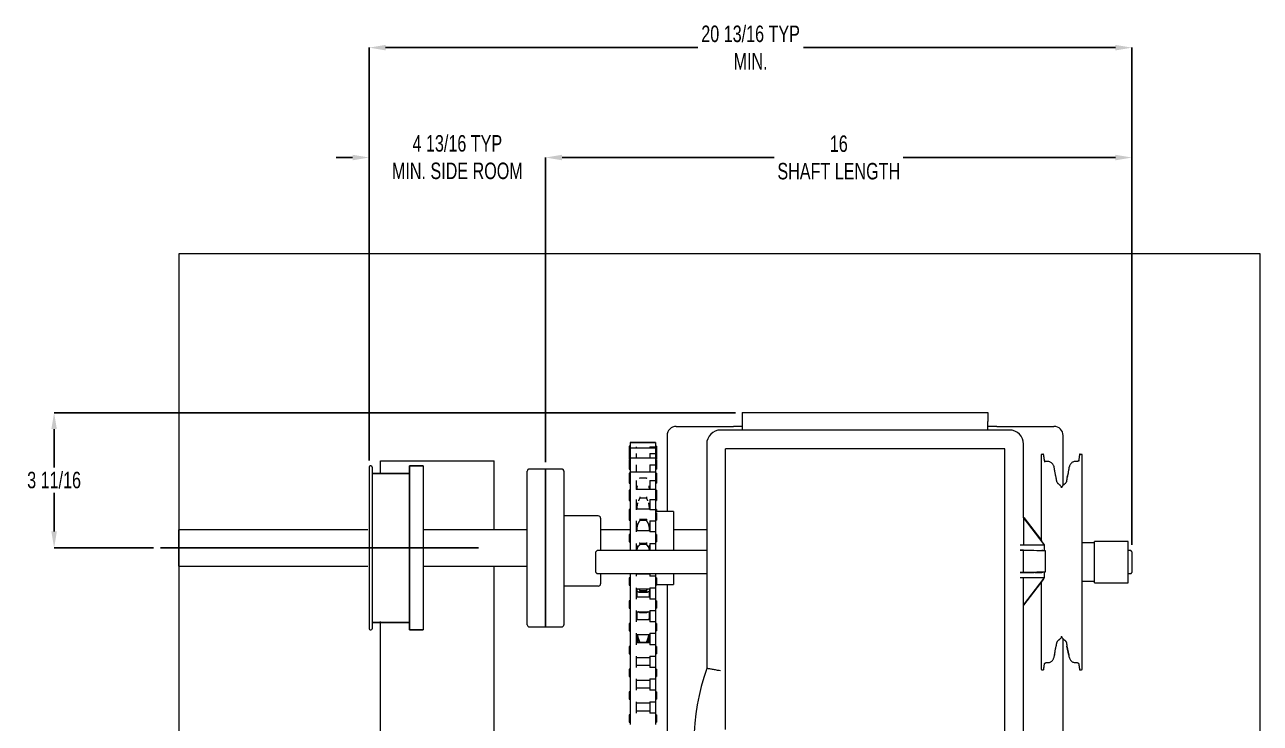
# Model space of a CAD drawing. Header units: inches. Extents: x 1.4 to 23.3, y 5.8 to 20.5.
# Drawn here: x 1.37 to 12.61, y 14.18 to 20.54 of the extents above; entities that cross this region are included whole.
import ezdxf

# ---------------------------------------------------------------- set-up
doc = ezdxf.new("R2010")
doc.units = ezdxf.units.IN
doc.header["$MEASUREMENT"] = 0
doc.header["$PDSIZE"] = -1
doc.layers.add('DIM', color=1, linetype='Continuous')
doc.styles.add('SLDTEXTSTYLE0', font='ARIAL.TTF', dxfattribs={"width": 0.7})
doc.dimstyles.new('SLDDIMSTYLE0', dxfattribs={"dimtxt": 0.15, "dimasz": 0.15, "dimexe": 0, "dimexo": 0.0625, "dimgap": 0.0375, "dimtad": 0, "dimtih": 1, "dimtoh": 1, "dimdec": 0, "dimlfac": 3, "dimrnd": 1e-09, "dimzin": 12, "dimdsep": 46, "dimtxsty": 'SLDTEXTSTYLE0', "dimsah": 1, "dimcen": 0.09, "dimadec": 0, "dimazin": 0, "dimtfac": 1, "dimtdec": 0, "dimtofl": 0, "dimtmove": 0, "dimatfit": 3, "dimfxl": 0, "dimtolj": 1, "dimtzin": 12, "dimarcsym": 0})
doc.dimstyles.new('SLDDIMSTYLE1', dxfattribs={"dimtxt": 0.15, "dimasz": 0.15, "dimexe": 0, "dimexo": 0.0625, "dimgap": 0.0375, "dimtad": 0, "dimtih": 1, "dimtoh": 1, "dimdec": 0, "dimlfac": 3, "dimrnd": 1e-09, "dimzin": 12, "dimdsep": 46, "dimtxsty": 'SLDTEXTSTYLE0', "dimsah": 1, "dimcen": 0.09, "dimadec": 0, "dimazin": 0, "dimtfac": 1, "dimtdec": 0, "dimtofl": 0, "dimtmove": 0, "dimatfit": 3, "dimfxl": 0, "dimtolj": 1, "dimtzin": 12, "dimarcsym": 0})

# ---------------------------------------------------------------- blocks, each defined once
blk = doc.blocks.new('*D5')
at = {"layer": 'DEFPOINTS', "color": 0}
for p in [(7.9, 17.005), (1.642, 15.774), (2.609, 15.774)]:
    blk.add_point(p, dxfattribs=at)
at = {"layer": 'DIM', "color": 0, "lineweight": -2}
for p, q in [((7.838, 17.005), (1.642, 17.005)), ((1.642, 16.855), (1.642, 16.505)), ((1.642, 15.924), (1.642, 16.274)), ((2.546, 15.774), (1.642, 15.774))]:
    blk.add_line(p, q, dxfattribs=at)
at = {"layer": 'DIM', "color": 0}
for points in [[(1.617, 16.855), (1.667, 16.855), (1.642, 17.005)], [(1.617, 15.924), (1.667, 15.924), (1.642, 15.774)]]:
    blk.add_solid(points, dxfattribs=at)
at = {"layer": 'DIM', "color": 0, "insert": (1.642, 16.467), "char_height": 0.15, "attachment_point": 2, "style": 'SLDTEXTSTYLE0'}
blk.add_mtext('\\A1;3 11/16', dxfattribs=at)
blk = doc.blocks.new('*D6')
at = {"layer": 'DEFPOINTS', "color": 0}
for p in [(11.444, 20.327), (4.507, 16.508), (11.444, 15.739)]:
    blk.add_point(p, dxfattribs=at)
at = {"layer": 'DIM', "color": 0, "lineweight": -2}
for p, q in [((4.507, 16.571), (4.507, 20.327)), ((4.657, 20.327), (7.495, 20.327)), ((11.294, 20.327), (8.456, 20.327)), ((11.444, 15.802), (11.444, 20.327))]:
    blk.add_line(p, q, dxfattribs=at)
at = {"layer": 'DIM', "color": 0}
for points in [[(4.657, 20.352), (4.657, 20.302), (4.507, 20.327)], [(11.294, 20.352), (11.294, 20.302), (11.444, 20.327)]]:
    blk.add_solid(points, dxfattribs=at)
at = {"layer": 'DIM', "color": 0, "insert": (7.976, 20.528), "char_height": 0.15, "attachment_point": 2, "style": 'SLDTEXTSTYLE0'}
blk.add_mtext('\\A1;20 13/16 TYP\\PMIN.', dxfattribs=at)
blk = doc.blocks.new('*D7')
at = {"color": 0, "linetype": 'ByBlock', "lineweight": -2}
for p, q in [((6.111, 16.555), (6.111, 19.327)), ((6.261, 19.327), (8.191, 19.327)), ((11.294, 19.327), (9.364, 19.327)), ((11.444, 15.983), (11.444, 19.327))]:
    blk.add_line(p, q, dxfattribs=at)
at = {"color": 0, "linetype": 'ByBlock'}
for points in [[(6.111, 19.327), (6.261, 19.352), (6.261, 19.302)], [(11.444, 19.327), (11.294, 19.352), (11.294, 19.302)]]:
    blk.add_solid(points, dxfattribs=at)
at = {"layer": 'DEFPOINTS', "color": 0, "linetype": 'ByBlock'}
for p in [(6.111, 16.492), (11.444, 15.92)]:
    blk.add_point(p, dxfattribs=at)
at = {"color": 0, "linetype": 'ByBlock', "insert": (8.778, 19.327), "char_height": 0.15, "attachment_point": 5, "style": 'SLDTEXTSTYLE0'}
blk.add_mtext('16\\PSHAFT LENGTH', dxfattribs=at)
blk = doc.blocks.new('*D8')
at = {"layer": 'DEFPOINTS', "color": 0}
for p in [(4.507, 19.327), (4.507, 16.508), (6.111, 16.492)]:
    blk.add_point(p, dxfattribs=at)
at = {"layer": 'DIM', "color": 0, "lineweight": -2}
for p, q in [((4.357, 19.327), (4.207, 19.327)), ((4.507, 16.571), (4.507, 19.327)), ((6.111, 16.555), (6.111, 19.327)), ((6.261, 19.327), (6.411, 19.327))]:
    blk.add_line(p, q, dxfattribs=at)
at = {"layer": 'DIM', "color": 0}
for points in [[(4.357, 19.352), (4.357, 19.302), (4.507, 19.327)], [(6.261, 19.352), (6.261, 19.302), (6.111, 19.327)]]:
    blk.add_solid(points, dxfattribs=at)
at = {"layer": 'DIM', "color": 0, "insert": (5.309, 19.531), "char_height": 0.15, "attachment_point": 2, "style": 'SLDTEXTSTYLE0'}
blk.add_mtext('\\A1;4 13/16 TYP\\PMIN. SIDE ROOM', dxfattribs=at)

msp = doc.modelspace()

# ---------------------------------------------------------------- linework, layer by layer
at = {"color": 7, "linetype": 'Continuous', "lineweight": 15}
for p, q in [((2.777683, 18.451794), (2.777683, 13.451794)), ((12.611016, 18.451794), (2.777683, 18.451794)), ((12.611016, 7.785128), (12.611016, 18.451794)), ((7.90035, 17.005237), (7.98035, 17.005237)), ((7.90035, 17.005237), (7.90035, 16.925237)), ((7.98035, 17.005237), (10.053683, 17.005237)), ((10.053683, 17.005237), (10.133683, 17.005237)), ((10.133683, 17.005237), (10.133683, 16.925237)), ((7.299516, 16.880237), (7.82035, 16.880237)), ((7.90035, 16.880237), (7.82035, 16.880237)), ((7.90035, 16.925237), (7.90035, 16.846974)), ((10.133683, 16.846974), (10.133683, 16.925237)), ((10.213683, 16.880237), (10.133683, 16.880237)), ((10.213683, 16.880237), (10.734516, 16.880237)), ((7.216183, 16.796904), (7.216183, 16.106904)), ((10.330102, 16.846974), (7.705102, 16.846974)), ((10.81785, 16.343416), (10.81785, 16.796904)), ((6.871517, 16.699651), (6.871517, 16.696019)), ((6.871517, 16.696019), (6.871517, 16.648197)), ((6.871517, 16.648197), (6.871517, 16.645024)), ((6.871517, 16.645024), (6.871517, 16.58153)), ((6.880684, 16.732983), (6.880684, 16.729353)), ((6.880684, 16.729353), (6.880684, 16.696019)), ((6.880684, 16.696019), (6.880684, 16.68153)), ((6.880684, 16.68153), (6.880684, 16.675185)), ((6.880684, 16.675185), (6.880684, 16.632985)), ((6.880684, 16.634129), (6.880684, 16.592247)), ((6.934017, 16.695612), (6.934017, 16.68153)), ((6.934017, 16.634129), (6.934017, 16.591894)), ((7.059017, 16.695612), (7.059017, 16.68153)), ((7.059017, 16.695612), (7.11235, 16.695612)), ((7.059017, 16.634129), (7.11235, 16.634129)), ((7.059017, 16.634129), (7.059017, 16.591894)), ((7.11235, 16.732985), (7.11235, 16.729353)), ((7.11235, 16.729353), (7.11235, 16.695612)), ((7.11235, 16.695612), (7.11235, 16.68153)), ((7.11235, 16.68153), (7.11235, 16.634129)), ((7.11235, 16.634129), (7.11235, 16.592247)), ((7.121517, 16.699651), (7.121517, 16.696019)), ((7.121517, 16.696019), (7.121517, 16.648197)), ((7.121517, 16.648197), (7.121517, 16.645024)), ((7.121517, 16.645024), (7.121517, 16.58153)), ((7.576466, 16.718337), (7.576466, 14.677294)), ((10.288436, 16.676671), (7.746769, 16.676671)), ((7.746769, 14.12242), (7.746769, 16.676671)), ((10.288436, 11.343337), (10.288436, 16.676671)), ((10.458739, 16.051671), (10.458739, 16.718337)), ((4.611016, 16.448645), (4.611016, 16.565237)), ((4.611016, 16.565237), (5.64435, 16.565237)), ((5.64435, 15.940237), (5.64435, 16.565237)), ((6.871517, 16.575829), (6.871517, 16.558561)), ((6.871517, 16.558561), (6.871517, 16.551494)), ((6.871517, 16.551494), (6.871517, 16.491894)), ((6.880684, 16.591894), (6.880684, 16.577761)), ((6.880684, 16.577761), (6.880684, 16.529874)), ((6.880684, 16.529874), (6.880684, 16.4649)), ((6.934017, 16.529874), (6.934017, 16.4649)), ((7.059017, 16.529874), (7.11235, 16.529874)), ((7.059017, 16.529874), (7.059017, 16.464386)), ((7.11235, 16.591894), (7.11235, 16.529874)), ((7.11235, 16.529874), (7.11235, 16.464386)), ((7.121517, 16.575829), (7.121517, 16.558561)), ((7.121517, 16.558561), (7.121517, 16.551494)), ((7.121517, 16.551494), (7.121517, 16.491894)), ((10.618617, 16.623515), (10.618617, 15.84255)), ((10.98975, 14.671138), (10.98975, 16.623515)), ((5.94435, 15.873631), (5.94435, 16.472321)), ((6.111016, 15.876495), (6.111016, 16.492321)), ((6.111016, 16.492321), (6.111016, 15.054821)), ((6.277683, 16.472321), (6.277683, 15.074821)), ((6.871517, 16.454529), (6.871517, 16.431566)), ((6.871517, 16.431566), (6.871517, 16.419301)), ((6.871517, 16.419301), (6.871517, 16.3649)), ((6.880684, 16.4649), (6.880684, 16.440368)), ((6.880684, 16.440368), (6.880684, 16.387862)), ((6.967434, 16.411972), (6.967434, 16.409503)), ((7.029684, 16.409503), (6.967434, 16.409503)), ((7.029684, 16.411972), (7.029684, 16.409503)), ((7.11235, 16.4649), (7.11235, 16.38803)), ((7.121517, 16.454529), (7.121517, 16.431566)), ((7.121517, 16.431566), (7.121517, 16.419301)), ((7.121517, 16.419301), (7.121517, 16.3649)), ((6.871517, 16.30104), (6.871517, 16.273526)), ((6.880684, 16.387862), (6.880684, 16.306859)), ((6.880684, 16.306532), (6.880684, 16.269835)), ((6.934017, 16.38803), (6.934017, 16.306859)), ((6.941434, 16.331566), (6.941434, 16.306859)), ((7.055684, 16.331566), (7.055684, 16.306859)), ((7.059017, 16.38803), (7.059017, 16.306532)), ((7.059017, 16.38803), (7.11235, 16.38803)), ((7.11235, 16.306532), (7.059017, 16.306532)), ((7.11235, 16.38803), (7.11235, 16.306532)), ((7.11235, 16.306532), (7.11235, 16.215647)), ((7.121517, 16.30104), (7.121517, 16.273526)), ((6.871517, 16.273526), (6.871517, 16.255013)), ((6.871517, 16.255013), (6.871517, 16.206859)), ((6.880684, 16.269835), (6.880684, 16.215647)), ((6.880684, 16.215647), (6.880684, 16.122992)), ((6.934017, 16.215647), (6.934017, 16.122189)), ((6.967434, 16.240438), (6.967434, 16.228455)), ((7.029684, 16.228455), (6.967434, 16.228455)), ((7.029684, 16.240438), (7.029684, 16.228455)), ((7.059017, 16.215647), (7.11235, 16.215647)), ((7.059017, 16.215647), (7.059017, 16.122189)), ((7.11235, 16.215647), (7.11235, 16.122189)), ((7.121517, 16.273526), (7.121517, 16.255013)), ((7.121517, 16.255013), (7.121517, 16.206859)), ((6.871517, 16.122992), (6.871517, 16.092293)), ((6.871517, 16.092293), (6.871517, 16.066798)), ((6.880684, 16.122189), (6.880684, 16.074636)), ((6.880684, 16.074636), (6.880684, 16.021292)), ((6.941434, 16.173526), (6.941434, 16.137702)), ((6.941434, 16.137702), (6.941434, 16.125626)), ((7.055684, 16.173526), (7.055684, 16.137702)), ((7.055684, 16.125626), (7.055684, 16.137702)), ((7.11235, 16.122189), (7.059017, 16.122189)), ((7.11235, 16.122189), (7.11235, 16.021292)), ((7.121517, 16.122992), (7.121517, 16.106904)), ((7.121517, 16.092293), (7.121517, 16.066798)), ((7.274768, 16.106904), (7.274768, 15.749237)), ((6.611016, 16.045237), (6.611016, 15.749237)), ((6.871517, 16.066798), (6.871517, 16.025626)), ((6.880684, 16.022992), (6.880684, 15.920519)), ((6.934017, 16.021292), (6.934017, 15.920519)), ((6.941434, 15.992293), (6.941434, 15.950837)), ((6.967434, 16.03607), (6.967434, 16.022884)), ((6.967434, 16.03607), (7.029684, 16.03607)), ((7.029684, 16.022884), (6.967434, 16.022884)), ((7.029684, 16.03607), (7.029684, 16.022884)), ((7.055684, 15.992293), (7.055684, 15.950837)), ((7.059017, 16.021292), (7.11235, 16.021292)), ((7.059017, 16.021292), (7.059017, 15.920519)), ((7.11235, 16.021292), (7.11235, 15.920519)), ((7.121517, 16.066798), (7.121517, 16.025626)), ((10.457129, 16.051671), (10.457129, 15.801671)), ((10.457129, 16.051671), (10.458981, 16.051671)), ((10.646642, 15.804459), (10.458981, 16.051671)), ((10.45987, 16.051671), (10.458981, 16.051671)), ((10.45987, 16.051671), (10.610877, 15.852746)), ((2.777683, 15.606904), (2.777683, 15.940237)), ((5.94435, 15.074821), (5.94435, 15.873631)), ((6.111016, 15.054821), (6.111016, 15.876495)), ((6.871517, 15.896876), (6.871517, 15.864008)), ((6.871517, 15.864008), (6.871517, 15.83021)), ((6.880684, 15.920519), (6.880684, 15.864474)), ((6.880684, 15.864474), (6.880684, 15.814625)), ((6.941434, 15.950837), (6.941434, 15.93021)), ((7.055684, 15.930941), (7.055684, 15.950837)), ((7.11235, 15.920519), (7.059017, 15.920519)), ((7.11235, 15.920519), (7.11235, 15.814625)), ((7.121517, 15.896876), (7.121517, 15.864008)), ((7.121517, 15.864008), (7.121517, 15.83021)), ((10.610877, 15.852746), (10.621826, 15.838322)), ((6.569183, 15.645237), (6.569183, 15.739237)), ((6.880684, 15.814625), (6.880684, 15.749237)), ((6.934017, 15.814625), (6.934017, 15.749237)), ((6.941434, 15.796876), (6.941434, 15.754416)), ((6.941434, 15.754416), (6.941434, 15.749237)), ((6.967434, 15.81755), (6.967434, 15.803873)), ((6.967434, 15.81755), (7.029684, 15.81755)), ((7.029684, 15.803873), (6.967434, 15.803873)), ((7.029684, 15.81755), (7.029684, 15.803873)), ((7.055684, 15.796876), (7.055684, 15.754416)), ((7.055684, 15.749237), (7.055684, 15.754416)), ((7.059017, 15.814625), (7.11235, 15.814625)), ((7.059017, 15.814625), (7.059017, 15.749237)), ((7.11235, 15.814625), (7.11235, 15.749237)), ((10.426132, 15.801671), (10.640028, 15.801671)), ((10.426132, 15.754033), (10.625262, 15.752057)), ((10.458739, 15.752586), (10.457246, 15.753332)), ((10.552773, 15.751671), (10.458739, 15.752586)), ((10.458739, 15.550756), (10.458739, 15.752586)), ((10.657072, 15.747504), (10.577751, 15.747504)), ((10.640028, 15.801671), (10.648739, 15.801671)), ((10.646642, 15.804459), (10.646642, 15.801671)), ((10.648739, 15.747504), (10.648739, 15.801671)), ((11.10485, 15.457737), (11.10485, 15.832737)), ((11.410849, 15.645237), (11.410849, 15.832737)), ((11.444183, 15.739237), (11.444183, 15.551237)), ((6.569183, 15.551237), (6.569183, 15.645237)), ((11.410849, 15.457737), (11.410849, 15.645237)), ((5.64435, 7.785128), (5.64435, 15.606904)), ((6.611016, 15.541237), (6.611016, 15.522731)), ((6.611016, 15.522731), (6.611016, 15.479994)), ((6.880684, 15.541237), (6.880684, 15.515899)), ((6.880684, 15.515899), (6.880684, 15.412206)), ((6.934017, 15.541237), (6.934017, 15.515899)), ((6.941434, 15.541237), (6.941434, 15.534321)), ((7.055684, 15.534321), (7.055684, 15.541237)), ((7.059017, 15.541237), (7.059017, 15.515899)), ((7.11235, 15.515899), (7.059017, 15.515899)), ((7.11235, 15.541237), (7.11235, 15.515899)), ((7.11235, 15.515899), (7.11235, 15.412206)), ((7.274768, 15.541237), (7.274768, 15.440237)), ((10.625262, 15.551284), (10.426132, 15.549308)), ((10.457246, 15.550009), (10.458739, 15.550756)), ((10.458739, 15.550756), (10.552773, 15.551671)), ((10.577751, 15.555837), (10.657072, 15.555837)), ((10.648739, 15.501671), (10.648739, 15.555837)), ((6.611016, 15.479994), (6.611016, 15.446939)), ((6.871517, 15.500988), (6.871517, 15.434321)), ((6.880684, 15.412206), (6.880684, 15.308346)), ((6.934017, 15.412206), (6.934017, 15.308346)), ((6.941434, 15.400988), (6.941434, 15.375204)), ((7.055684, 15.400988), (7.055684, 15.375204)), ((7.059017, 15.412206), (7.11235, 15.412206)), ((7.059017, 15.412206), (7.059017, 15.308346)), ((7.11235, 15.412206), (7.11235, 15.308346)), ((7.121517, 15.500988), (7.121517, 15.434321)), ((7.216183, 15.440237), (7.216183, 13.178279)), ((10.640028, 15.501671), (10.426132, 15.501671)), ((10.456887, 15.251671), (10.456887, 15.501671)), ((10.456887, 15.251671), (10.646473, 15.498678)), ((10.610719, 15.450923), (10.458018, 15.251973)), ((10.610877, 15.451136), (10.610719, 15.450923)), ((10.610719, 15.450923), (10.610877, 15.450923)), ((10.610877, 15.451136), (10.621717, 15.465266)), ((10.621717, 15.464894), (10.610877, 15.450923)), ((10.610877, 15.450923), (10.610877, 15.451136)), ((10.618617, 15.460074), (10.618617, 14.66696)), ((10.621717, 15.465266), (10.621717, 15.464894)), ((10.648739, 15.501671), (10.640028, 15.501671)), ((10.646473, 15.498678), (10.646473, 15.501671)), ((6.871517, 15.293434), (6.871517, 15.226767)), ((6.880684, 15.308346), (6.880684, 15.204652)), ((6.941434, 15.375204), (6.941434, 15.326767)), ((6.967434, 15.385306), (6.967434, 15.372845)), ((6.967434, 15.385306), (7.029684, 15.385306)), ((7.029684, 15.372845), (6.967434, 15.372845)), ((7.029684, 15.385306), (7.029684, 15.372845)), ((7.055684, 15.326767), (7.055684, 15.375204)), ((7.11235, 15.308346), (7.059017, 15.308346)), ((7.11235, 15.308346), (7.11235, 15.204652)), ((7.121517, 15.293434), (7.121517, 15.226767)), ((6.880684, 15.204652), (6.880684, 15.100792)), ((6.934017, 15.204652), (6.934017, 15.100792)), ((6.941434, 15.193434), (6.941434, 15.146326)), ((6.967434, 15.194885), (6.967434, 15.184065)), ((7.029684, 15.184065), (6.967434, 15.184065)), ((7.029684, 15.194885), (7.029684, 15.184065)), ((7.055684, 15.146326), (7.055684, 15.193434)), ((7.059017, 15.204652), (7.11235, 15.204652)), ((7.059017, 15.204652), (7.059017, 15.100792)), ((7.11235, 15.204652), (7.11235, 15.100792)), ((10.456887, 15.251671), (10.457246, 15.251671)), ((10.457246, 15.251671), (10.458574, 15.251671)), ((10.458018, 15.251973), (10.458574, 15.251973)), ((10.458574, 15.251973), (10.458341, 15.251671)), ((10.458574, 15.251671), (10.458574, 15.251973)), ((10.458739, 12.768337), (10.458739, 15.252913)), ((4.611016, 12.565237), (4.611016, 15.105897)), ((6.871517, 15.08588), (6.871517, 15.019214)), ((6.880684, 15.100792), (6.880684, 14.997099)), ((6.941434, 15.146326), (6.941434, 15.119214)), ((7.055684, 15.146326), (7.055684, 15.119214)), ((7.11235, 15.100792), (7.059017, 15.100792)), ((7.11235, 15.100792), (7.11235, 14.997099)), ((7.121517, 15.08588), (7.121517, 15.019214)), ((6.880684, 14.997099), (6.880684, 14.893239)), ((6.934017, 14.997099), (6.934017, 14.893239)), ((6.941434, 14.98588), (6.941434, 14.955792)), ((6.941434, 14.955792), (6.941434, 14.933663)), ((7.055684, 14.955792), (7.055684, 14.985971)), ((7.055684, 14.955792), (7.055684, 14.933663)), ((7.059017, 14.997099), (7.11235, 14.997099)), ((7.059017, 14.997099), (7.059017, 14.893239)), ((7.11235, 14.997099), (7.11235, 14.893239)), ((10.804183, 14.971461), (10.804183, 14.968571)), ((10.81785, 14.431237), (10.81785, 14.947059)), ((6.871517, 14.878327), (6.871517, 14.81166)), ((6.880684, 14.893239), (6.880684, 14.789545)), ((6.941434, 14.933663), (6.941434, 14.924627)), ((6.967434, 14.916216), (6.967434, 14.91166)), ((6.967434, 14.916216), (7.029684, 14.916216)), ((7.029684, 14.916216), (7.029684, 14.91166)), ((7.055684, 14.924627), (7.055684, 14.933663)), ((7.055684, 14.924627), (7.055684, 14.923868)), ((7.11235, 14.893239), (7.059017, 14.893239)), ((7.11235, 14.893239), (7.11235, 14.789545)), ((7.121517, 14.878327), (7.121517, 14.81166)), ((6.880684, 14.789545), (6.880684, 14.685685)), ((6.934017, 14.789545), (6.934017, 14.685685)), ((7.059017, 14.789545), (7.11235, 14.789545)), ((7.059017, 14.789545), (7.059017, 14.685685)), ((7.11235, 14.789545), (7.11235, 14.685685)), ((6.871517, 14.670773), (6.871517, 14.604107)), ((6.880684, 14.685685), (6.880684, 14.581991)), ((7.11235, 14.685685), (7.059017, 14.685685)), ((7.11235, 14.685685), (7.11235, 14.581991)), ((7.121517, 14.670773), (7.121517, 14.604107)), ((10.640016, 14.667763), (10.640016, 14.663571)), ((10.98975, 14.66696), (10.98975, 14.671138)), ((6.880684, 14.581991), (6.880684, 14.478132)), ((6.934017, 14.581991), (6.934017, 14.478132)), ((7.059017, 14.581991), (7.11235, 14.581991)), ((7.059017, 14.581991), (7.059017, 14.478132)), ((7.11235, 14.581991), (7.11235, 14.478132)), ((6.871517, 14.46322), (6.871517, 14.396553)), ((6.880684, 14.478132), (6.880684, 14.374438)), ((7.11235, 14.478132), (7.059017, 14.478132)), ((7.11235, 14.478132), (7.11235, 14.374438)), ((7.121517, 14.46322), (7.121517, 14.396553)), ((10.81785, 13.178279), (10.81785, 14.431237)), ((6.880684, 14.374438), (6.880684, 14.270578)), ((6.880684, 14.270578), (6.880684, 14.166884)), ((6.934017, 14.374438), (6.934017, 14.270578)), ((7.059017, 14.374438), (7.11235, 14.374438)), ((7.059017, 14.374438), (7.059017, 14.270578)), ((7.11235, 14.270578), (7.059017, 14.270578)), ((7.11235, 14.374438), (7.11235, 14.270578)), ((7.11235, 14.270578), (7.11235, 14.166884)), ((6.871517, 14.255666), (6.871517, 14.189)), ((7.121517, 14.255666), (7.121517, 14.189))]:
    msp.add_line(p, q, dxfattribs=at)
for p, q in [((4.873455, 15.027404), (4.873455, 16.519737)), ((4.873455, 16.519737), (4.998516, 16.519737)), ((4.873455, 16.451556), (4.53385, 16.451556)), ((4.873455, 15.09559), (4.53385, 15.09559)), ((4.873455, 15.027404), (4.998516, 15.027404)), ((10.852559, 14.881478), (10.869287, 14.796949))]:
    msp.add_line(p, q)
at = {"color": 7, "linetype": 'Continuous', "lineweight": 15, "flags": 128}
msp.add_lwpolyline([(10.855297, 16.418797), (10.857694, 16.428487), (10.858473, 16.430609)], dxfattribs=at)
at = {"color": 7, "linetype": 'Continuous', "lineweight": 15}
for centre, radius, start, end in [((7.299516, 16.796904), 0.083333, 90, 180), ((10.734516, 16.796904), 0.083333, 0, 90), ((7.705102, 16.718337), 0.128636, 90, 180), ((10.330102, 16.718337), 0.128636, 0, 90), ((4.517516, 16.509404), 0.010333, 90, 180), ((4.523516, 16.509404), 0.010333, 0, 90), ((5.96435, 16.472321), 0.02, 90, 180), ((6.257683, 16.472321), 0.02, 0, 90), ((10.781614, 16.379231), 0.020833, 189, 228.3263491), ((10.78335, 16.321904), 0.020833, 0, 48.3263491), ((10.825016, 16.321904), 0.020833, 131.6736509, 180), ((10.826751, 16.379231), 0.020833, 311.6736509, 351), ((6.591016, 16.045237), 0.02, 0, 90), ((6.591016, 15.446939), 0.02, 270, 0), ((5.96435, 15.074821), 0.02, 180, 270), ((6.257683, 15.074821), 0.02, 270, 0), ((4.517516, 15.037737), 0.010333, 180, 270), ((4.523516, 15.037737), 0.010333, 270, 0), ((10.78335, 14.968571), 0.020833, 311.6736509, 0), ((10.825016, 14.968571), 0.020833, 180, 228.3263491), ((10.781614, 14.911243), 0.020833, 131.6736509, 171), ((10.826751, 14.911243), 0.020833, 9, 48.3263491), ((9.46572, 14.010004), 2.003636, 160.5466288, 199.4533712)]:
    msp.add_arc(centre, radius, start, end, dxfattribs=at)
for centre, major_axis, ratio, start_param, end_param in [((10.332265, 15.753313), (0.125, 0), 0.008726868, 0.017453293, 0.721324599), ((10.608739, 15.854976), (-0.041664, 0.055986), 0.008359396, 3.581087765, 4.404121457), ((10.332265, 15.550028), (0.125, 0), 0.008726868, 5.561860708, 6.265732015), ((10.608739, 15.551671), (0.047333, 0), 0.008726868, 3.14263738, 5.068976075), ((10.608739, 15.448929), (0.041664, 0.055393), 0.008384536, 5.011049807, 5.834083499)]:
    msp.add_ellipse(centre, major_axis=major_axis, ratio=ratio, start_param=start_param, end_param=end_param, dxfattribs=at)
for points in [[(6.880684, 16.699652), (6.871517, 16.699652)], [(6.880684, 16.696019), (6.871517, 16.696019)], [(6.880684, 16.648197), (6.871517, 16.648197)], [(7.11235, 16.732985), (6.880684, 16.732985)], [(7.11235, 16.729353), (6.880684, 16.729353)], [(7.11235, 16.68153), (6.880684, 16.68153)], [(7.121517, 16.699652), (7.11235, 16.699652)], [(7.121517, 16.696019), (7.11235, 16.696019)], [(7.121517, 16.648197), (7.11235, 16.648197)], [(4.523516, 16.519737), (4.517516, 16.519737)], [(6.871517, 16.58153), (6.880684, 16.58153)], [(6.880684, 16.575829), (6.871517, 16.575829)], [(6.880684, 16.558561), (6.871517, 16.558561)], [(7.11235, 16.591894), (6.880684, 16.591894)], [(7.11235, 16.58153), (7.121517, 16.58153)], [(7.121517, 16.575829), (7.11235, 16.575829)], [(7.121517, 16.558561), (7.11235, 16.558561)], [(10.640016, 16.626904), (10.618617, 16.623515)], [(10.649424, 16.567507), (10.640016, 16.626904)], [(10.67934, 16.560202), (10.665094, 16.560202)], [(10.943219, 16.560202), (10.929026, 16.560202)], [(10.96835, 16.626904), (10.958951, 16.567564)], [(10.98975, 16.623515), (10.96835, 16.626904)], [(6.111016, 16.492321), (5.96435, 16.492321)], [(6.257683, 16.492321), (6.111016, 16.492321)], [(6.871517, 16.491894), (6.880684, 16.491894)], [(6.880684, 16.454529), (6.871517, 16.454529)], [(6.880684, 16.431566), (6.871517, 16.431566)], [(7.11235, 16.4649), (6.880684, 16.4649)], [(6.943387, 16.468192), (6.942963, 16.4649)], [(6.967434, 16.409503), (6.965428, 16.404985)], [(7.031488, 16.405196), (7.029684, 16.409503)], [(7.054155, 16.4649), (7.053731, 16.468192)], [(7.11235, 16.491894), (7.121517, 16.491894)], [(7.121517, 16.454529), (7.11235, 16.454529)], [(7.121517, 16.431566), (7.11235, 16.431566)], [(10.740575, 16.48433), (10.73911, 16.493143)], [(10.761038, 16.375972), (10.755788, 16.409118)], [(10.852559, 16.408997), (10.847328, 16.375972)], [(10.869256, 16.493143), (10.867791, 16.48433)], [(6.871517, 16.3649), (6.880684, 16.3649)], [(6.880684, 16.30104), (6.871517, 16.30104)], [(6.934017, 16.331566), (6.941442, 16.331566)], [(7.059017, 16.306859), (6.934017, 16.306859)], [(6.941594, 16.315424), (6.941434, 16.304937)], [(6.943633, 16.339543), (6.941594, 16.315424)], [(7.055523, 16.315424), (7.053484, 16.339543)], [(7.055684, 16.304937), (7.055523, 16.315424)], [(7.055676, 16.331566), (7.059017, 16.331566)], [(7.11235, 16.3649), (7.121517, 16.3649)], [(7.121517, 16.30104), (7.11235, 16.30104)], [(10.797201, 16.337465), (10.767763, 16.36367)], [(10.840603, 16.36367), (10.811165, 16.337465)], [(6.880684, 16.273526), (6.871517, 16.273526)], [(6.871517, 16.206859), (6.880684, 16.206859)], [(6.947159, 16.183548), (6.941594, 16.147364)], [(6.967434, 16.228455), (6.955417, 16.203501)], [(7.0417, 16.203501), (7.029684, 16.228455)], [(7.055523, 16.147364), (7.049958, 16.183548)], [(7.121517, 16.273526), (7.11235, 16.273526)], [(7.11235, 16.206859), (7.121517, 16.206859)], [(6.880684, 16.122992), (6.871517, 16.122992)], [(6.880684, 16.092293), (6.871517, 16.092293)], [(6.934017, 16.173526), (6.941887, 16.173526)], [(6.941434, 16.156326), (6.934017, 16.156326)], [(7.059017, 16.125626), (6.934017, 16.125626)], [(6.941594, 16.147364), (6.941434, 16.137702)], [(7.05523, 16.173526), (7.059017, 16.173526)], [(7.055684, 16.137702), (7.055523, 16.147364)], [(7.059017, 16.156326), (7.055684, 16.156326)], [(7.121517, 16.122992), (7.11235, 16.122992)], [(7.274768, 16.106904), (7.11235, 16.106904)], [(7.121517, 16.092293), (7.11235, 16.092293)], [(6.591016, 16.065237), (6.277683, 16.065237)], [(6.871517, 16.025626), (6.880684, 16.025626)], [(6.934017, 15.992293), (6.943218, 15.992293)], [(6.941434, 15.962568), (6.934017, 15.962568)], [(6.941594, 15.959153), (6.941434, 15.950837)], [(6.947676, 15.988967), (6.941594, 15.959153)], [(6.952587, 15.997958), (6.947676, 15.988967)], [(6.967434, 16.022884), (6.952587, 15.997958)], [(6.965894, 16.03671), (6.967434, 16.03607)], [(7.029684, 16.03607), (7.031223, 16.03671)], [(7.04453, 15.997958), (7.029684, 16.022884)], [(7.049441, 15.988967), (7.04453, 15.997958)], [(7.055523, 15.959153), (7.049441, 15.988967)], [(7.0539, 15.992293), (7.059017, 15.992293)], [(7.055684, 15.950837), (7.055523, 15.959153)], [(7.11235, 16.025626), (7.121517, 16.025626)], [(4.49385, 15.940237), (2.777683, 15.940237)], [(5.611016, 15.940237), (4.998516, 15.940237)], [(5.94435, 15.940237), (5.290183, 15.940237)], [(6.880684, 15.940071), (6.611016, 15.940071)], [(6.880684, 15.896876), (6.871517, 15.896876)], [(6.941434, 15.940071), (6.934017, 15.940071)], [(7.059017, 15.93021), (6.934017, 15.93021)], [(7.121517, 15.896876), (7.11235, 15.896876)], [(7.576466, 15.940071), (7.274768, 15.940071)], [(6.579183, 15.749237), (6.569183, 15.739237)], [(7.576466, 15.749237), (6.579183, 15.749237)], [(6.871517, 15.83021), (6.880684, 15.83021)], [(6.934017, 15.796876), (6.945606, 15.796876)], [(6.941594, 15.760937), (6.941434, 15.754416)], [(6.947676, 15.781197), (6.941594, 15.760937)], [(6.952587, 15.786382), (6.947676, 15.781197)], [(6.967434, 15.803873), (6.952587, 15.786382)], [(6.963769, 15.821196), (6.967434, 15.81755)], [(7.029684, 15.81755), (7.033705, 15.822309)], [(7.04453, 15.786382), (7.029684, 15.803873)], [(7.049441, 15.781197), (7.04453, 15.786382)], [(7.055523, 15.760937), (7.049441, 15.781197)], [(7.051511, 15.796876), (7.059017, 15.796876)], [(7.055684, 15.754416), (7.055523, 15.760937)], [(7.11235, 15.83021), (7.121517, 15.83021)], [(10.657072, 15.555837), (10.657072, 15.747504)], [(11.10485, 15.819737), (10.98975, 15.819737)], [(11.410849, 15.832737), (11.10485, 15.832737)], [(11.434183, 15.749237), (11.410849, 15.749237)], [(11.444183, 15.739237), (11.434183, 15.749237)], [(11.444183, 15.626904), (11.44435, 15.627071)], [(2.777683, 15.606904), (4.49385, 15.606904)], [(4.998516, 15.606904), (5.611016, 15.606904)], [(5.290183, 15.606904), (5.94435, 15.606904)], [(6.569183, 15.551237), (6.579183, 15.541237)], [(6.579183, 15.541237), (7.576466, 15.541237)], [(7.059017, 15.534321), (6.934017, 15.534321)], [(11.410849, 15.541237), (11.434183, 15.541237)], [(11.434183, 15.541237), (11.444183, 15.551237)], [(6.591016, 15.426939), (6.277683, 15.426939)], [(6.880684, 15.500988), (6.871517, 15.500988)], [(6.871517, 15.434321), (6.880684, 15.434321)], [(6.934017, 15.400988), (7.059017, 15.400988)], [(6.959447, 15.400988), (6.967434, 15.385306)], [(7.029684, 15.385306), (7.03767, 15.400988)], [(7.121517, 15.500988), (7.11235, 15.500988)], [(7.11235, 15.434321), (7.121517, 15.434321)], [(7.121517, 15.440237), (7.274768, 15.440237)], [(10.98975, 15.470737), (11.10485, 15.470737)], [(11.10485, 15.457737), (11.410849, 15.457737)], [(6.880684, 15.293434), (6.871517, 15.293434)], [(7.059017, 15.326767), (6.934017, 15.326767)], [(6.941594, 15.377198), (6.941434, 15.375204)], [(6.947676, 15.375646), (6.94393, 15.376602)], [(6.952587, 15.372602), (6.947676, 15.375646)], [(6.967434, 15.372845), (6.952587, 15.372602)], [(6.959745, 15.371009), (7.037372, 15.371009)], [(7.04453, 15.372602), (7.029684, 15.372845)], [(7.049441, 15.375646), (7.04453, 15.372602)], [(7.053188, 15.376602), (7.049441, 15.375646)], [(7.055684, 15.375204), (7.055523, 15.377198)], [(7.121517, 15.293434), (7.11235, 15.293434)], [(6.871517, 15.226767), (6.880684, 15.226767)], [(6.934017, 15.193434), (7.059017, 15.193434)], [(6.952587, 15.192704), (6.952077, 15.193434)], [(6.967434, 15.184065), (6.952587, 15.192704)], [(7.04453, 15.192704), (7.029684, 15.184065)], [(7.04504, 15.193434), (7.04453, 15.192704)], [(7.11235, 15.226767), (7.121517, 15.226767)], [(6.880684, 15.08588), (6.871517, 15.08588)], [(7.059017, 15.119214), (6.934017, 15.119214)], [(6.941434, 15.146326), (6.941594, 15.135601)], [(6.941594, 15.135601), (6.943746, 15.119214)], [(7.053371, 15.119214), (7.055523, 15.135601)], [(7.055523, 15.135601), (7.055684, 15.146326)], [(7.121517, 15.08588), (7.11235, 15.08588)], [(4.517516, 15.027404), (4.523516, 15.027404)], [(5.96435, 15.054821), (6.111016, 15.054821)], [(6.111016, 15.054821), (6.257683, 15.054821)], [(6.871517, 15.019214), (6.880684, 15.019214)], [(6.934017, 14.98588), (7.059017, 14.98588)], [(6.941594, 14.980709), (6.941434, 14.985971)], [(6.941434, 14.955792), (6.941594, 14.945891)], [(6.947676, 14.948519), (6.941594, 14.980709)], [(6.941594, 14.945891), (6.94598, 14.91166)], [(6.945957, 14.98588), (6.947676, 14.972255)], [(6.947676, 14.972255), (6.952587, 14.954702)], [(6.952587, 14.934863), (6.947676, 14.948519)], [(6.952587, 14.954702), (6.967434, 14.916216)], [(7.029684, 14.916216), (7.04453, 14.954702)], [(7.04453, 14.954702), (7.049441, 14.972255)], [(7.049441, 14.948519), (7.04453, 14.934863)], [(7.049441, 14.972255), (7.051161, 14.98588)], [(7.055523, 14.980709), (7.049441, 14.948519)], [(7.051137, 14.91166), (7.055523, 14.945891)], [(7.055684, 14.985971), (7.055523, 14.980709)], [(7.055523, 14.945891), (7.055684, 14.955792)], [(7.11235, 15.019214), (7.121517, 15.019214)], [(10.767763, 14.926805), (10.797201, 14.953009)], [(10.811165, 14.953009), (10.840603, 14.926805)], [(6.880684, 14.878327), (6.871517, 14.878327)], [(7.059017, 14.91166), (6.934017, 14.91166)], [(6.941594, 14.926382), (6.941434, 14.933663)], [(6.941434, 14.924627), (6.941594, 14.915957)], [(6.943854, 14.91166), (6.941594, 14.926382)], [(6.941594, 14.915957), (6.942185, 14.91166)], [(6.967434, 14.91031), (6.952587, 14.934863)], [(7.04453, 14.934863), (7.029684, 14.91031)], [(7.055523, 14.926382), (7.053263, 14.91166)], [(7.054932, 14.91166), (7.055523, 14.915957)], [(7.055684, 14.933663), (7.055523, 14.926382)], [(7.055523, 14.915957), (7.055684, 14.924627)], [(7.121517, 14.878327), (7.11235, 14.878327)], [(10.755788, 14.881357), (10.761038, 14.914502)], [(10.847328, 14.914502), (10.852559, 14.881478)], [(6.871517, 14.81166), (6.880684, 14.81166)], [(6.934017, 14.778327), (7.059017, 14.778327)], [(7.11235, 14.81166), (7.121517, 14.81166)], [(10.640016, 14.663571), (10.64943, 14.723005)], [(10.665094, 14.730273), (10.67934, 14.730273)], [(10.740575, 14.806144), (10.73911, 14.797332)], [(10.929026, 14.730273), (10.943219, 14.730273)], [(10.958949, 14.722923), (10.96835, 14.663571)], [(6.880684, 14.670773), (6.871517, 14.670773)], [(7.059017, 14.704107), (6.934017, 14.704107)], [(7.121517, 14.670773), (7.11235, 14.670773)], [(7.576466, 14.677294), (7.577959, 14.677039)], [(10.618617, 14.66696), (10.640016, 14.663571)], [(10.96835, 14.663571), (10.98975, 14.66696)], [(6.871517, 14.604107), (6.880684, 14.604107)], [(6.934017, 14.570773), (7.059017, 14.570773)], [(7.059017, 14.496553), (6.934017, 14.496553)], [(7.11235, 14.604107), (7.121517, 14.604107)], [(6.880684, 14.46322), (6.871517, 14.46322)], [(6.871517, 14.396553), (6.880684, 14.396553)], [(7.121517, 14.46322), (7.11235, 14.46322)], [(7.11235, 14.396553), (7.121517, 14.396553)], [(6.934017, 14.36322), (7.059017, 14.36322)], [(7.059017, 14.288999), (6.934017, 14.288999)], [(6.880684, 14.255666), (6.871517, 14.255666)], [(6.871517, 14.189), (6.880684, 14.189)], [(7.121517, 14.255666), (7.11235, 14.255666)], [(7.11235, 14.189), (7.121517, 14.189)]]:
    msp.add_open_spline(points, degree=1, dxfattribs=at)
for points, knots in [([(4.998516, 16.519737), (4.998516, 16.221009), (4.998516, 16.16589), (4.998516, 16.074179), (4.998516, 15.976429), (4.998516, 15.875158), (4.998516, 15.772242), (4.998516, 15.669337), (4.998516, 15.568165), (4.998516, 15.470403), (4.998516, 15.377674), (4.998516, 15.291518), (4.998516, 15.213364), (4.998516, 15.144516), (4.998516, 15.086088), (4.998516, 15.049274), (4.998516, 15.031725), (4.998516, 15.027404)], [0.0030293221, 0.0030293221, 0.0030293221, 0.0030293221, 0.0582427144, 0.1164853909, 0.174728042, 0.2329707265, 0.2912133875, 0.3494560656, 0.4076987325, 0.4659414199, 0.5241840925, 0.5824267672, 0.6406694228, 0.6989121108, 0.7571547364, 0.8153974266, 0.8359886631, 0.8359886631, 0.8359886631, 0.8359886631]), ([(10.665066, 16.560509), (10.664209, 16.560422), (10.661187, 16.560115), (10.656498, 16.561825), (10.651912, 16.564675), (10.648902, 16.567846), (10.647193, 16.570509), (10.646389, 16.5722), (10.646016, 16.573169), (10.645887, 16.573594), (10.64608, 16.572956), (10.646785, 16.569933), (10.647963, 16.564163), (10.64907, 16.558053), (10.649602, 16.555112)], [0, 0, 0, 0, 0.034792745, 0.1227068, 0.194981292, 0.255927489, 0.304257616, 0.34052408, 0.376047769, 0.424263378, 0.504508078, 0.646441675, 0.829858389, 1, 1, 1, 1]), ([(10.739079, 16.493526), (10.738526, 16.496785), (10.737026, 16.505614), (10.733552, 16.518573), (10.727269, 16.532242), (10.718769, 16.543698), (10.707869, 16.552556), (10.695638, 16.557998), (10.686047, 16.560481), (10.680446, 16.55996), (10.679296, 16.559853)], [0, 0, 0, 0, 0.102107398, 0.276648045, 0.408572479, 0.558352425, 0.706846717, 0.829324479, 0.964964762, 1, 1, 1, 1]), ([(10.929075, 16.559815), (10.927939, 16.559937), (10.922504, 16.560522), (10.913315, 16.558128), (10.902609, 16.553592), (10.893857, 16.547313), (10.886696, 16.539912), (10.880841, 16.53138), (10.876156, 16.521624), (10.872437, 16.510142), (10.870452, 16.500595), (10.869497, 16.494801), (10.869287, 16.493526)], [0, 0, 0, 0, 0.0346315088, 0.1656988809, 0.2804423149, 0.3880716442, 0.4900697025, 0.5921668837, 0.7013427179, 0.8183554073, 0.9600365268, 1, 1, 1, 1]), ([(10.962409, 16.57336), (10.962416, 16.573384), (10.962475, 16.573606), (10.96229, 16.572903), (10.961322, 16.570771), (10.959339, 16.567599), (10.955548, 16.563866), (10.949825, 16.560743), (10.945367, 16.560458), (10.943136, 16.560316)], [0, 0, 0, 0, 0.02076495, 0.191596475, 0.28963503, 0.404693946, 0.587144269, 0.793411031, 1, 1, 1, 1]), ([(10.959674, 16.560136), (10.960286, 16.563357), (10.961294, 16.568663), (10.961867, 16.571097), (10.962092, 16.572053)], [0, 0, 0, 0, 0.607147558, 1, 1, 1, 1]), ([(4.507183, 16.508162), (4.507183, 16.50801), (4.507183, 16.50765), (4.507183, 16.492407), (4.507183, 16.464969), (4.507183, 16.425307), (4.507183, 16.374457), (4.507183, 16.313869), (4.507183, 16.265889), (4.507183, 16.241898)], [0, 0, 0, 0, 0.108429727, 0.25703595, 0.405617764, 0.554214851, 0.702820955, 0.85140284, 1, 1, 1, 1]), ([(4.53385, 16.508161), (4.53385, 16.50801), (4.53385, 16.50765), (4.53385, 16.492408), (4.53385, 16.464971), (4.53385, 16.425309), (4.53385, 16.374459), (4.53385, 16.313871), (4.53385, 16.26589), (4.53385, 16.241898)], [0, 0, 0, 0, 0.108429711, 0.257026482, 0.405608329, 0.554214835, 0.702811564, 0.851393464, 1, 1, 1, 1]), ([(10.751312, 16.426401), (10.751319, 16.426376), (10.751387, 16.426124), (10.75097, 16.427773), (10.750061, 16.431982), (10.748409, 16.440165), (10.746156, 16.452137), (10.743453, 16.467399), (10.741371, 16.47961), (10.740248, 16.486564), (10.740118, 16.487373)], [0, 0, 0, 0, 0.010718763, 0.105052557, 0.237763286, 0.403004067, 0.587958836, 0.779705229, 0.974378212, 1, 1, 1, 1]), ([(10.755516, 16.409415), (10.754578, 16.414943), (10.753444, 16.42163), (10.750995, 16.427156), (10.750571, 16.428113)], [0, 0, 0, 0, 0.826826842, 1, 1, 1, 1]), ([(10.858829, 16.43047), (10.857236, 16.426684), (10.854468, 16.420102), (10.853431, 16.412254), (10.852991, 16.408921)], [0, 0, 0, 0, 0.575297994, 1, 1, 1, 1]), ([(10.867849, 16.484941), (10.866934, 16.479444), (10.865028, 16.467986), (10.862319, 16.452748), (10.859954, 16.440154), (10.858244, 16.431642), (10.857223, 16.42707), (10.857094, 16.426569), (10.857047, 16.426385)], [0, 0, 0, 0, 0.18468913, 0.38494339, 0.585347641, 0.761995631, 0.912470098, 1, 1, 1, 1]), ([(4.507183, 16.241898), (4.507183, 16.216358), (4.507183, 16.165284), (4.507183, 16.079821), (4.507183, 15.989694), (4.507183, 15.895715), (4.507183, 15.799688), (4.507183, 15.703202), (4.507183, 15.607923), (4.507183, 15.515478), (4.507183, 15.427449), (4.507183, 15.345342), (4.507183, 15.270562), (4.507183, 15.204393), (4.507183, 15.147944), (4.507183, 15.102269), (4.507183, 15.06782), (4.507183, 15.046422), (4.507183, 15.036887), (4.507183, 15.038613), (4.507183, 15.03898)], [0, 0, 0, 0, 0.057907431, 0.11580515, 0.173708659, 0.231615939, 0.289513562, 0.34741728, 0.405324561, 0.46322235, 0.521125851, 0.579033079, 0.63693083, 0.694834505, 0.752741679, 0.810639452, 0.868543113, 0.92645035, 0.984348149, 1, 1, 1, 1]), ([(4.53385, 16.241898), (4.53385, 16.21636), (4.53385, 16.165287), (4.53385, 16.079825), (4.53385, 15.989698), (4.53385, 15.895719), (4.53385, 15.799691), (4.53385, 15.703206), (4.53385, 15.607927), (4.53385, 15.515482), (4.53385, 15.427453), (4.53385, 15.345346), (4.53385, 15.270565), (4.53385, 15.204396), (4.53385, 15.147946), (4.53385, 15.102271), (4.53385, 15.067821), (4.53385, 15.046422), (4.53385, 15.036888), (4.53385, 15.038613), (4.53385, 15.03898)], [0, 0, 0, 0, 0.057903638, 0.115801448, 0.17370865, 0.231612332, 0.28951005, 0.347417261, 0.405320985, 0.463218583, 0.521125835, 0.579029611, 0.636927202, 0.694834491, 0.752738119, 0.810635798, 0.868543103, 0.926446842, 0.984344502, 1, 1, 1, 1]), ([(10.640028, 15.746277), (10.639997, 15.746294), (10.639115, 15.746796), (10.636608, 15.748206), (10.631826, 15.750857), (10.627679, 15.751616), (10.625262, 15.752057)], [0, 0, 0, 0, 0.006386889, 0.1846592592, 0.5247945839, 1, 1, 1, 1]), ([(10.625262, 15.551284), (10.627825, 15.551784), (10.632873, 15.552768), (10.63763, 15.5557), (10.639997, 15.557047), (10.640028, 15.557065)], [0, 0, 0, 0, 0.504399779, 0.993611648, 1, 1, 1, 1]), ([(10.740516, 14.805495), (10.741328, 14.810395), (10.743136, 14.82131), (10.745769, 14.836199), (10.748261, 14.849561), (10.750052, 14.858508), (10.751139, 14.86339), (10.751269, 14.863898), (10.755788, 14.881357)], [0, 0, 0, 0, 0.163913181, 0.365106696, 0.564864192, 0.762189675, 0.910610319, 1, 1, 1, 1]), ([(10.649429, 14.723005), (10.650692, 14.7243), (10.653463, 14.727144), (10.659086, 14.729874), (10.663242, 14.729983), (10.665139, 14.730033)], [0, 0, 0, 0, 0.312357747, 0.686054101, 1, 1, 1, 1]), ([(10.679291, 14.73066), (10.680427, 14.730538), (10.685862, 14.729953), (10.695051, 14.732347), (10.705757, 14.736883), (10.714509, 14.743161), (10.72167, 14.750563), (10.727525, 14.759095), (10.73221, 14.76885), (10.735929, 14.780333), (10.737914, 14.78988), (10.738869, 14.795674), (10.739079, 14.796949)], [0, 0, 0, 0, 0.034623933, 0.165692397, 0.28043725, 0.388066367, 0.490065762, 0.592164402, 0.701340324, 0.818354511, 0.960035385, 1, 1, 1, 1]), ([(10.869287, 14.796949), (10.86984, 14.79369), (10.87134, 14.784861), (10.874814, 14.771902), (10.881097, 14.758233), (10.889596, 14.746777), (10.900497, 14.737919), (10.912728, 14.732477), (10.922319, 14.729994), (10.92792, 14.730515), (10.92907, 14.730622)], [0, 0, 0, 0, 0.10210679, 0.276646533, 0.408569192, 0.55834754, 0.706841454, 0.829317816, 0.96495711, 1, 1, 1, 1]), ([(10.943173, 14.729952), (10.944885, 14.729975), (10.94863, 14.730024), (10.953608, 14.72773), (10.957199, 14.72514), (10.958555, 14.723422), (10.958949, 14.722923)], [0, 0, 0, 0, 0.278617929, 0.609765699, 0.886632916, 1, 1, 1, 1]), ([(7.70294, 14.655251), (7.702796, 14.655277), (7.69374, 14.656882), (7.670739, 14.660944), (7.636074, 14.667007), (7.604476, 14.672481), (7.58275, 14.676218), (7.579556, 14.676765), (7.577959, 14.677039)], [0, 0, 0, 0, 0.0022426552, 0.1416196092, 0.359138219, 0.5736753561, 0.7868127193, 1, 1, 1, 1])]:
    msp.add_open_spline(points, degree=3, knots=knots, dxfattribs=at)
at = {"layer": 'DIM'}
msp.add_line((2.60882, 15.773571), (5.499983, 15.773571), dxfattribs=at)

# ---------------------------------------------------------------- dimensions: what is measured, and where the dimension line sits
for base, p1, p2, text, dimstyle, picture, middle in [((11.444183, 20.326794), (4.507183, 16.508162), (11.444183, 15.739237), '<> TYP\\PMIN.', 'SLDDIMSTYLE0', '*D6', (7.975683, 20.326794)), ((6.111016, 19.326794), (11.44435, 15.920071), (6.111016, 16.492321), '<>\\PSHAFT LENGTH', 'SLDDIMSTYLE0', '*D7', (8.777683, 19.326794)), ((4.507183, 19.326794), (6.111016, 16.492321), (4.507183, 16.508162), '<> TYP\\PMIN. SIDE ROOM', 'SLDDIMSTYLE1', '*D8', (5.3091, 19.326794))]:
    dim = msp.add_linear_dim(base=base, p1=p1, p2=p2, text=text, dimstyle=dimstyle, override={"dimdec": 4, "dimlunit": 5, "dimfrac": 2}, dxfattribs=at)
    dim.commit()
    dim.dimension.update_dxf_attribs({"geometry": picture, "text_midpoint": middle})
dim = msp.add_linear_dim(base=(1.642016, 15.773571), p1=(7.90035, 17.005237), p2=(2.60882, 15.773571), angle=90, dimstyle='SLDDIMSTYLE0', override={"dimdec": 4, "dimlunit": 5, "dimfrac": 2}, dxfattribs=at)
dim.commit()
dim.dimension.update_dxf_attribs({"geometry": '*D5', "text_midpoint": (1.642016, 16.389404)})

doc.saveas('drawing.dxf')
